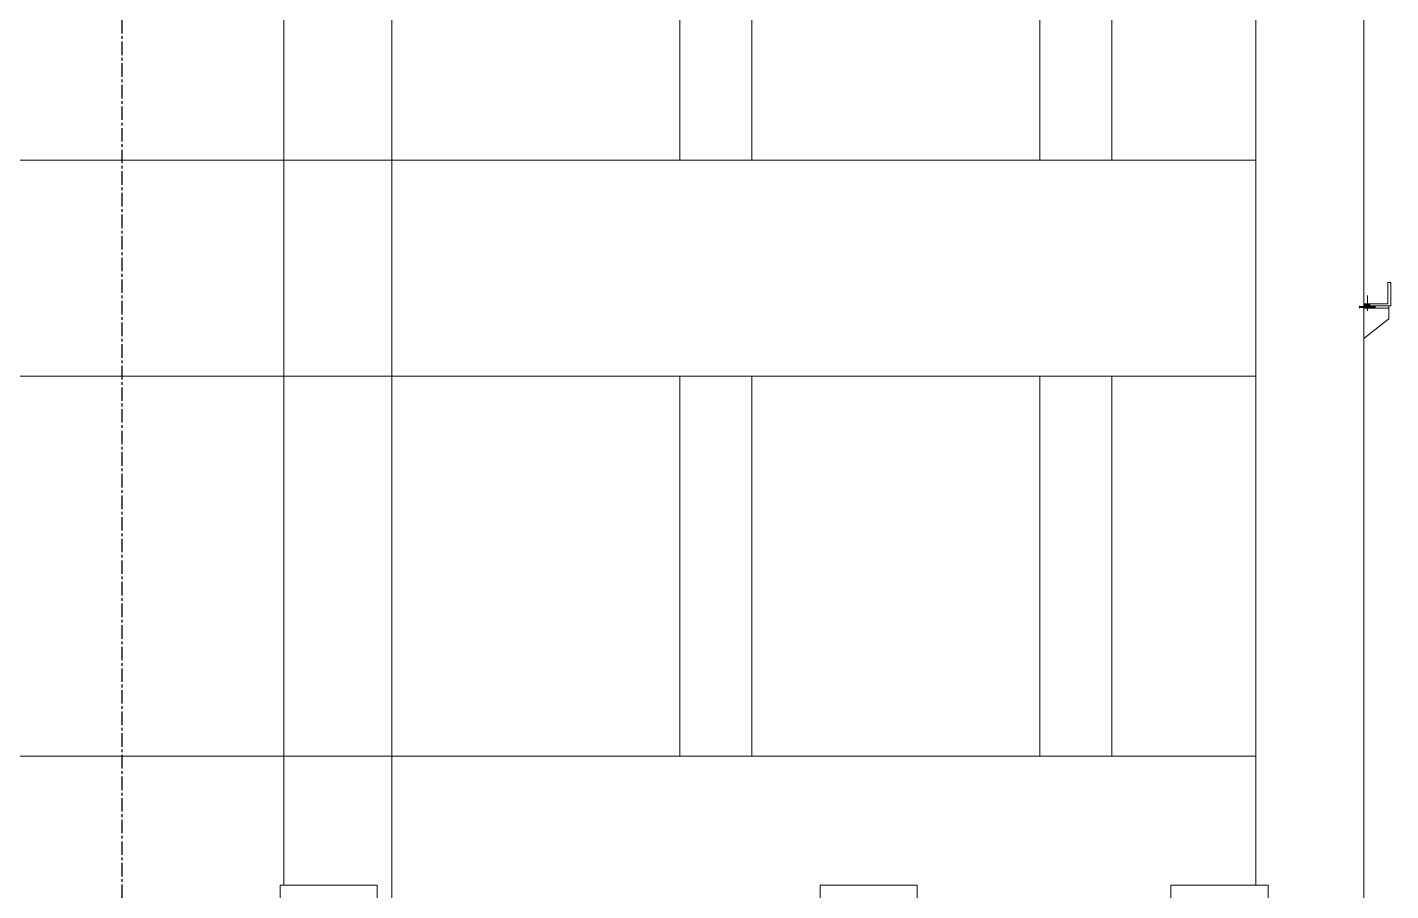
# Model space of a CAD drawing. Header units: millimetres. Extents: x -153298 to 620751, y -313239 to 250031.
# Drawn here: x 54770 to 58558, y -119433 to -117036 of the extents above; entities that cross this region are included whole.
import ezdxf

# ---------------------------------------------------------------- set-up
doc = ezdxf.new("R2010")
doc.units = ezdxf.units.MM
doc.linetypes.add('CENTER', pattern=[2, 1.25, -0.25, 0.25, -0.25])
doc.linetypes.add('XKITLINE00', pattern=[0])
doc.layers.add('Bolt', color=7, linetype='Continuous', lineweight=0)
doc.layers.add('Part', color=7, linetype='Continuous', lineweight=0)

# ---------------------------------------------------------------- blocks, each defined once
blk = doc.blocks.new('*A12191184')
at = {"layer": 'Part', "color": 7, "linetype": 'XKITLINE00', "lineweight": 0}
for p, q in [((494.97788, -19.280042), (497.13788, -19.280042)), ((494.97788, -20.634477), (494.97788, -19.280042)), ((497.13788, -20.634477), (497.13788, -19.280042)), ((494.97788, -23.440042), (494.97788, -21.864234)), ((497.13788, -23.440042), (497.13788, -21.864234)), ((494.97788, -23.440042), (497.13788, -23.440042))]:
    blk.add_line(p, q, dxfattribs=at)
blk = doc.blocks.new('*A12301195')
at = {"layer": 'Part', "color": 7, "linetype": 'XKITLINE00', "lineweight": 0}
for p, q in [((506.97788, -19.280042), (509.13788, -19.280042)), ((506.97788, -20.634477), (506.97788, -19.280042)), ((509.13788, -20.634477), (509.13788, -19.280042)), ((506.97788, -23.440042), (506.97788, -21.864234)), ((509.13788, -23.440042), (509.13788, -21.864234)), ((506.97788, -23.440042), (509.13788, -23.440042))]:
    blk.add_line(p, q, dxfattribs=at)
blk = doc.blocks.new('*A12371202')
at = {"layer": 'Part', "color": 7, "linetype": 'XKITLINE00', "lineweight": 0}
for p, q in [((516.657888, -19.280042), (516.657888, 1.142546)), ((519.057888, -41.177455), (519.057888, 1.142546))]:
    blk.add_line(p, q, dxfattribs=at)
blk = doc.blocks.new('*A12391204')
at = {"layer": 'Part', "color": 7, "linetype": 'XKITLINE00', "lineweight": 0}
for p, q in [((519.65788, -5.897455), (519.59388, -5.897455)), ((519.59388, -5.897455), (519.59388, -6.369455)), ((519.65788, -6.417455), (519.65788, -5.897455)), ((519.59388, -6.369455), (519.057888, -6.369455)), ((519.057888, -6.417455), (519.65788, -6.417455))]:
    blk.add_line(p, q, dxfattribs=at)
blk = doc.blocks.new('*A12421207')
at = {"layer": 'Part', "color": 7, "linetype": 'XKITLINE00', "lineweight": 0}
for p, q in [((514.77484, -19.280042), (516.93484, -19.280042)), ((514.77484, -20.634477), (514.77484, -19.280042)), ((516.93484, -23.440042), (516.93484, -19.280042)), ((514.77484, -23.440042), (514.77484, -21.864234)), ((514.77484, -23.440042), (516.93484, -23.440042))]:
    blk.add_line(p, q, dxfattribs=at)
blk = doc.blocks.new('*A12801245')
at = {"layer": 'Part', "color": 7, "linetype": 'XKITLINE00', "lineweight": 0}
for p, q in [((511.858241, -3.177455), (511.858241, 1.142546)), ((513.458241, -3.177455), (513.458241, 1.142546)), ((511.858241, -16.417455), (511.858241, -7.977455)), ((513.458241, -16.417455), (513.458241, -7.977455))]:
    blk.add_line(p, q, dxfattribs=at)
blk = doc.blocks.new('*A12811246')
at = {"layer": 'Part', "color": 7, "linetype": 'XKITLINE00', "lineweight": 0}
for p, q in [((503.858072, -3.177455), (503.858072, 1.142546)), ((505.458072, -3.177455), (505.458072, 1.142546)), ((503.858072, -16.417455), (503.858072, -7.977455)), ((505.458072, -16.417455), (505.458072, -7.977455))]:
    blk.add_line(p, q, dxfattribs=at)
blk = doc.blocks.new('*A12821247')
at = {"layer": 'Part', "color": 7, "linetype": 'XKITLINE00', "lineweight": 0}
for p, q in [((495.057888, -19.280042), (495.057888, 1.142546)), ((497.457888, -20.634477), (497.457888, 1.142546))]:
    blk.add_line(p, q, dxfattribs=at)
blk = doc.blocks.new('*A13121272')
at = {"layer": 'Part', "color": 7, "linetype": 'XKITLINE00', "lineweight": 0}
for p, q in [((370.777888, -3.177455), (516.657888, -3.177455)), ((516.657888, -3.177455), (516.657888, -7.977455)), ((370.777888, -7.977455), (516.657888, -7.977455))]:
    blk.add_line(p, q, dxfattribs=at)
blk = doc.blocks.new('*A13131273')
at = {"layer": 'Part', "color": 7, "linetype": 'XKITLINE00', "lineweight": 0}
for p in [(301.057888, -16.417455), (516.657888, -19.280042)]:
    blk.add_line(p, (516.657888, -16.417455), dxfattribs=at)
blk = doc.blocks.new('*A17671720')
at = {"layer": 'Part', "color": 7, "linetype": 'XKITLINE00', "lineweight": 0}
for p, q in [((511.858059, -3.177455), (511.858059, 1.142546)), ((511.858059, -16.417455), (511.858059, -7.977455))]:
    blk.add_line(p, q, dxfattribs=at)
blk = doc.blocks.new('*A17681721')
at = {"layer": 'Part', "color": 7, "linetype": 'XKITLINE00', "lineweight": 0}
for p, q in [((519.61788, -6.465455), (519.61788, -6.705455)), ((519.61788, -6.705455), (519.057888, -7.141004))]:
    blk.add_line(p, q, dxfattribs=at)
blk = doc.blocks.new('*A18851834')
at = {"layer": 'Bolt'}
for points in [[(518.962, -6.465), (518.962, -6.417), (519.314, -6.417), (519.314, -6.465)], [(518.962, -6.465), (518.962, -6.417), (519.314, -6.417), (519.314, -6.465)], [(519.082, -6.417), (519.082, -6.369), (519.194, -6.369), (519.194, -6.417)], [(519.082, -6.417), (519.082, -6.369), (519.194, -6.369), (519.194, -6.417)]]:
    blk.add_hatch(color=7, dxfattribs=at).paths.add_polyline_path(points, flags=17)
at = {"layer": 'Bolt', "color": 7, "linetype": 'XKITLINE00', "lineweight": 0}
for p, q in [((519.138, -6.529), (519.138, -6.185)), ((519.138, -6.529), (519.138, -6.185)), ((518.962, -6.465), (518.962, -6.417)), ((518.962, -6.465), (518.962, -6.417)), ((519.082, -6.417), (519.082, -6.369)), ((519.082, -6.417), (519.082, -6.369)), ((519.194, -6.417), (519.194, -6.369)), ((519.194, -6.417), (519.194, -6.369)), ((519.314, -6.465), (519.314, -6.417)), ((519.314, -6.465), (519.314, -6.417))]:
    blk.add_line(p, q, dxfattribs=at)
blk = doc.blocks.new('*A18861835')
at = {"layer": 'Part', "color": 7, "linetype": 'XKITLINE00', "lineweight": 0}
for p, q in [((519.057888, -6.465455), (519.61788, -6.465455)), ((519.61788, -6.465455), (519.61788, -6.417455))]:
    blk.add_line(p, q, dxfattribs=at)

msp = doc.modelspace()

# ---------------------------------------------------------------- linework, layer by layer
at = {"color": 7, "linetype": 'CENTER', "ltscale": 30}
msp.add_line((55032.7713, -109456.2471), (55032.7713, -125527.3802), dxfattribs=at)

# ---------------------------------------------------------------- block references
at = {"color": 7, "lineweight": 0, "xscale": 125, "yscale": 125, "zscale": 125}
for name in ['*A12371202', '*A12801245', '*A12811246', '*A12821247', '*A17671720', '*A13121272', '*A12391204', '*A18851834', '*A18861835', '*A17681721', '*A13131273', '*A12191184', '*A12301195', '*A12421207']:
    msp.add_blockref(name, (-6399.4671, -117007.8065), dxfattribs=at)

doc.saveas('drawing.dxf')
